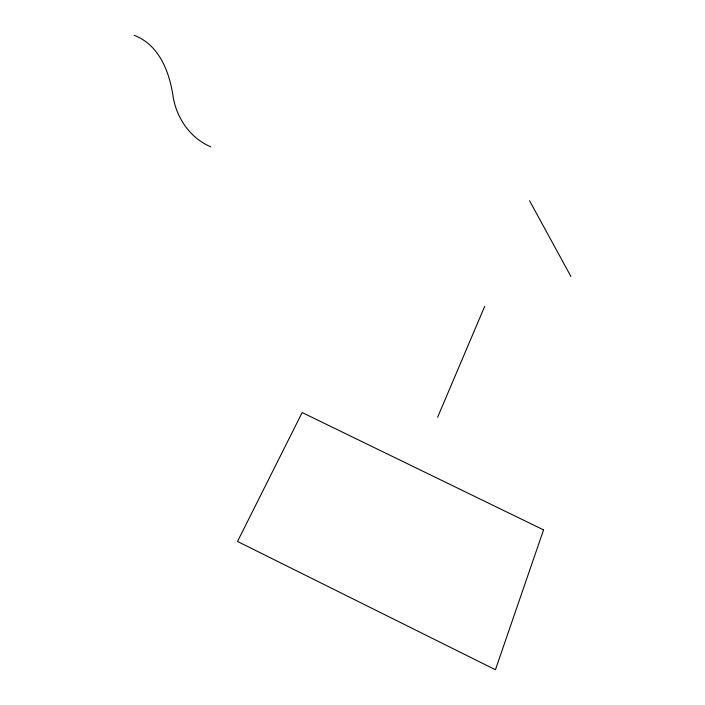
<?xml version="1.0" encoding="UTF-8"?>
<svg xmlns="http://www.w3.org/2000/svg" width="705" height="705" viewBox="0 0 705 705"><rect width="100%" height="100%" fill="white"/><g stroke="black" fill="none" stroke-linecap="round" stroke-linejoin="round"><path stroke-width="1.06" d="M437.594 417.289L484.688 306.384M134.082 35.25C159.727 45.094 169.676 72.615 173.271 97.616C177.122 118.845 190.509 138.233 210.725 146.781M529.552 200.722L570.918 276.483M543.555 529.887L495.439 669.75L237.523 541.458L302.154 412.548L543.555 529.887"/></g></svg>
